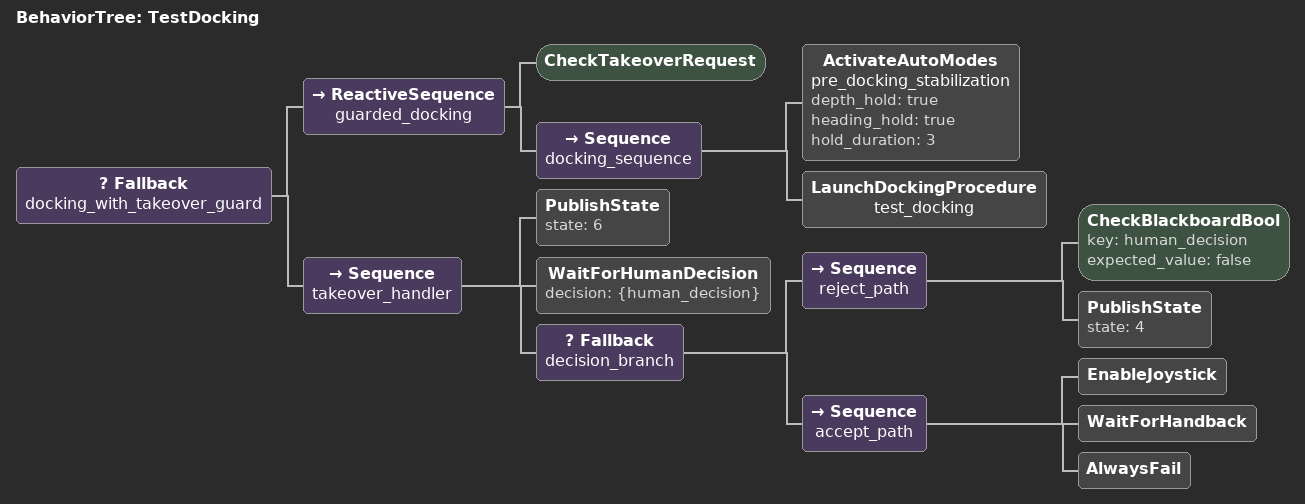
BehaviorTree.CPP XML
<?xml version="1.0" encoding="UTF-8"?>
<root BTCPP_format="4"
      main_tree_to_execute="TestDocking">
  <BehaviorTree ID="TestDocking">

    <Fallback name="docking_with_takeover_guard">

      <!-- Activate auto modes then run docking (interrupted if urgency >= threshold) -->
      <ReactiveSequence name="guarded_docking">
        <CheckTakeoverRequest/>

        <Sequence name="docking_sequence">
          <!-- Hold depth and heading so drone stays put before docking starts -->
          <ActivateAutoModes name="pre_docking_stabilization"
                             depth_hold="true"
                             heading_hold="true"
                             hold_duration="3"/>

          <!-- Launch docking: starts ArUco + EKF + DVL, waits for charging signal -->
          <LaunchDockingProcedure name="test_docking"/>
        </Sequence>
      </ReactiveSequence>

      <!-- Takeover handler (mirrors MissionWithTakeover) -->
      <Sequence name="takeover_handler">

        <PublishState state="6"/>
        <WaitForHumanDecision decision="{human_decision}"/>

        <Fallback name="decision_branch">

          <!-- REJECT: operator aborts docking — tree exits cleanly -->
          <Sequence name="reject_path">
            <CheckBlackboardBool key="human_decision" expected_value="false"/>
            <PublishState state="4"/>
          </Sequence>

          <!-- ACCEPT: operator takes joystick → manually docks → hands back
               AlwaysFail causes tree restart → docking relaunches → resumes wait -->
          <Sequence name="accept_path">
            <EnableJoystick/>
            <WaitForHandback/>
            <AlwaysFail/>
          </Sequence>

        </Fallback>
      </Sequence>

    </Fallback>
  </BehaviorTree>

</root>
